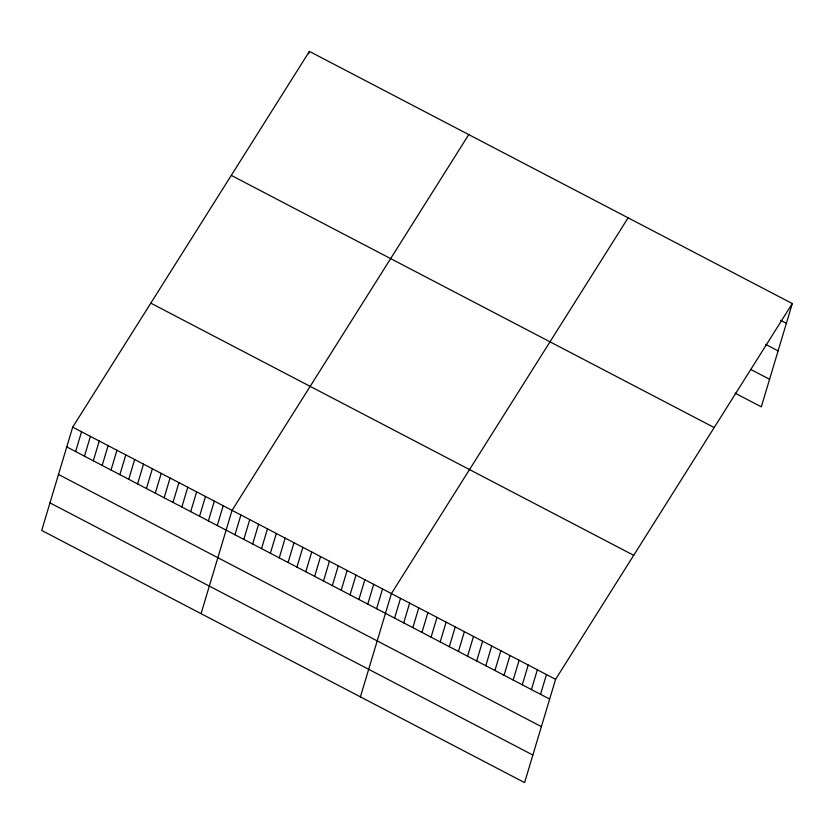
<?xml version="1.0" encoding="UTF-8"?>
<svg xmlns="http://www.w3.org/2000/svg" width="834" height="834" viewBox="0 0 834 834"><rect width="100%" height="100%" fill="white"/><g stroke="black" fill="none" stroke-linecap="round" stroke-linejoin="round"><path stroke-width="1.25" d="M72.694 427.154L41.7 530.445L524.596 782.605L555.59 679.314L792.3 303.555L309.404 51.395L72.694 427.154L555.59 679.314M75.613 451.538L81.544 431.772M84.463 456.167L90.395 436.401M93.314 460.785L99.246 441.019M102.175 465.414L108.107 445.648M111.026 470.032L116.958 450.266M119.877 474.661L125.809 454.895M128.728 479.279L134.66 459.513M137.589 483.908L143.511 464.131M146.44 488.526L152.372 468.76M155.291 493.144L161.223 473.378M164.142 497.773L170.073 478.007M172.992 502.391L178.924 482.625M308.663 53.866L309.404 51.395M181.854 507.02L187.786 487.254M190.705 511.638L196.636 491.872M199.555 516.267L205.487 496.491M208.406 520.885L214.338 501.119M217.267 525.514L223.189 505.738M201.057 613.657L232.05 510.366L468.76 134.608M234.969 534.75L240.901 514.985M243.82 539.379L249.752 519.613M252.671 543.997L258.603 524.232M261.532 548.626L267.453 528.86M270.383 553.244L276.315 533.479M279.234 557.873L285.165 538.097M288.084 562.491L294.016 542.726M296.935 567.11L302.867 547.344M305.797 571.738L311.728 551.972M314.647 576.357L320.579 556.591M323.498 580.985L329.43 561.219M332.349 585.604L338.281 565.838M341.21 590.232L347.132 570.466M350.061 594.851L355.993 575.085M358.912 599.479L364.844 579.703M367.763 604.097L373.695 584.332M376.614 608.716L382.545 588.95M360.413 696.87L391.407 593.579L628.117 217.82M394.597 618.109L400.529 598.343M403.719 622.873L409.64 603.107M412.84 627.637L418.762 607.861M421.952 632.391L427.884 612.625M431.074 637.155L437.006 617.389M440.196 641.919L446.127 622.154M449.317 646.684L455.249 626.918M458.439 651.448L464.371 631.682M467.561 656.212L473.493 636.446M476.683 660.976L482.615 641.21M485.805 665.74L491.737 645.964M494.927 670.494L500.859 650.729M504.049 675.259L509.981 655.493M513.171 680.023L519.102 660.257M522.293 684.787L528.224 665.021M531.414 689.551L537.346 669.785M540.536 694.315L546.468 674.55M792.3 303.555L761.306 406.846L735.088 393.158M780.666 320.339L786.368 323.321M765.56 344.338L778.101 350.885M751.34 369.754L769.584 379.282M231.289 175.39L714.185 427.55M150.808 303.149L633.704 555.308M66.762 446.92L549.658 699.08M58.495 474.483L541.391 726.643M49.967 502.881L532.863 755.041"/></g></svg>
